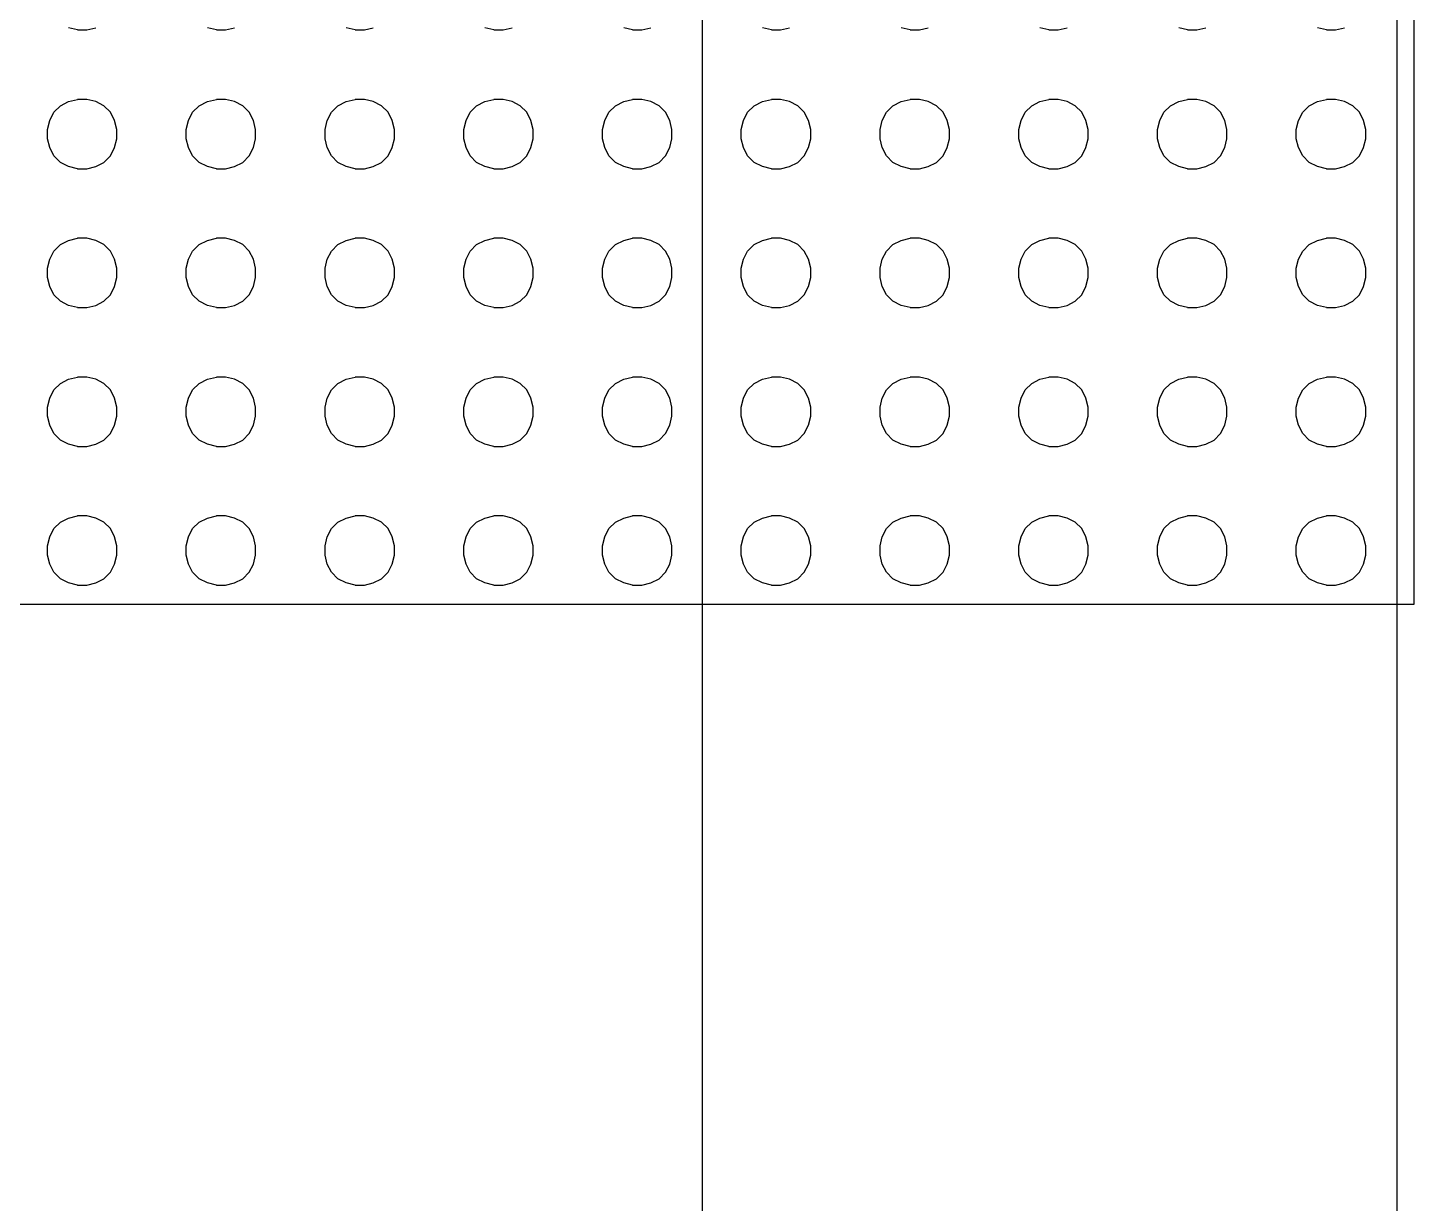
# Model space of a CAD drawing. Header units: inches. Extents: x -1316 to 22433, y -200 to 8737.
# Drawn here: x 250.29 to 253.285, y 819.873 to 822.412 of the extents above; entities that cross this region are included whole.
import ezdxf

# ---------------------------------------------------------------- set-up
doc = ezdxf.new("R2010")
doc.units = ezdxf.units.IN
doc.header["$LTSCALE"] = 10
doc.header["$MEASUREMENT"] = 0
doc.layers.get('0').update_dxf_attribs({"linetype": 'CONTINUOUS'})
for name, color, linetype in [('HATCH', 5, 'CONTINUOUS'), ('S-HDWR', 104, 'CONTINUOUS'), ('S-ROOF', 2, 'CONTINUOUS'), ('S-WALL', 6, 'CONTINUOUS'), ('WALL', 7, 'CONTINUOUS')]:
    doc.layers.add(name, color=color, linetype=linetype)

# ---------------------------------------------------------------- blocks, each defined once
blk = doc.blocks.new('*X345')
at = {"color": 0}
for p, q in [((313.928, 23.7885), (313.9086, 23.7933)), ((313.928, 23.7885), (313.9479, 23.7885)), ((313.9479, 23.7885), (313.9672, 23.7933)), ((314.2277, 23.7885), (314.2084, 23.7933)), ((314.2277, 23.7885), (314.2476, 23.7885)), ((314.2476, 23.7885), (314.267, 23.7933)), ((314.5275, 23.7885), (314.5081, 23.7933)), ((314.5275, 23.7885), (314.5474, 23.7885)), ((314.5474, 23.7885), (314.5667, 23.7933)), ((314.8272, 23.7885), (314.8079, 23.7933)), ((314.8272, 23.7885), (314.8471, 23.7885)), ((314.8471, 23.7885), (314.8664, 23.7933)), ((315.1269, 23.7885), (315.1076, 23.7933)), ((315.1269, 23.7885), (315.1469, 23.7885)), ((315.1469, 23.7885), (315.1662, 23.7933)), ((315.4267, 23.7885), (315.4073, 23.7933)), ((315.4267, 23.7885), (315.4466, 23.7885)), ((315.4466, 23.7885), (315.4659, 23.7933)), ((315.7264, 23.7885), (315.7071, 23.7933)), ((315.7264, 23.7885), (315.7463, 23.7885)), ((315.7463, 23.7885), (315.7657, 23.7933)), ((316.0261, 23.7885), (316.0068, 23.7933)), ((316.0261, 23.7885), (316.0461, 23.7885)), ((316.0461, 23.7885), (316.0654, 23.7933)), ((316.3259, 23.7885), (316.3066, 23.7933)), ((316.3259, 23.7885), (316.3458, 23.7885)), ((316.3458, 23.7885), (316.3651, 23.7933)), ((316.6256, 23.7885), (316.6063, 23.7933)), ((316.6256, 23.7885), (316.6455, 23.7885)), ((316.6455, 23.7885), (316.6649, 23.7933)), ((313.8908, 23.6249), (313.9086, 23.6338)), ((313.9086, 23.6338), (313.928, 23.6386)), ((313.9479, 23.6386), (313.928, 23.6386)), ((313.9672, 23.6338), (313.9479, 23.6386)), ((313.985, 23.6249), (313.9672, 23.6338)), ((314.1906, 23.6249), (314.2084, 23.6338)), ((314.2084, 23.6338), (314.2277, 23.6386)), ((314.2476, 23.6386), (314.2277, 23.6386)), ((314.267, 23.6338), (314.2476, 23.6386)), ((314.2848, 23.6249), (314.267, 23.6338)), ((314.4903, 23.6249), (314.5081, 23.6338)), ((314.5081, 23.6338), (314.5275, 23.6386)), ((314.5474, 23.6386), (314.5275, 23.6386)), ((314.5667, 23.6338), (314.5474, 23.6386)), ((314.5845, 23.6249), (314.5667, 23.6338)), ((314.79, 23.6249), (314.8079, 23.6338)), ((314.8079, 23.6338), (314.8272, 23.6386)), ((314.8471, 23.6386), (314.8272, 23.6386)), ((314.8664, 23.6338), (314.8471, 23.6386)), ((314.8843, 23.6249), (314.8664, 23.6338)), ((315.0898, 23.6249), (315.1076, 23.6338)), ((315.1076, 23.6338), (315.1269, 23.6386)), ((315.1469, 23.6386), (315.1269, 23.6386)), ((315.1662, 23.6338), (315.1469, 23.6386)), ((315.184, 23.6249), (315.1662, 23.6338)), ((315.3895, 23.6249), (315.4073, 23.6338)), ((315.4073, 23.6338), (315.4267, 23.6386)), ((315.4466, 23.6386), (315.4267, 23.6386)), ((315.4659, 23.6338), (315.4466, 23.6386)), ((315.4837, 23.6249), (315.4659, 23.6338)), ((315.6893, 23.6249), (315.7071, 23.6338)), ((315.7071, 23.6338), (315.7264, 23.6386)), ((315.7463, 23.6386), (315.7264, 23.6386)), ((315.7657, 23.6338), (315.7463, 23.6386)), ((315.7835, 23.6249), (315.7657, 23.6338)), ((315.989, 23.6249), (316.0068, 23.6338)), ((316.0068, 23.6338), (316.0261, 23.6386)), ((316.0461, 23.6386), (316.0261, 23.6386)), ((316.0654, 23.6338), (316.0461, 23.6386)), ((316.0832, 23.6249), (316.0654, 23.6338)), ((316.2887, 23.6249), (316.3066, 23.6338)), ((316.3066, 23.6338), (316.3259, 23.6386)), ((316.3458, 23.6386), (316.3259, 23.6386)), ((316.3651, 23.6338), (316.3458, 23.6386)), ((316.383, 23.6249), (316.3651, 23.6338)), ((316.5885, 23.6249), (316.6063, 23.6338)), ((316.6063, 23.6338), (316.6256, 23.6386)), ((316.6455, 23.6386), (316.6256, 23.6386)), ((316.6649, 23.6338), (316.6455, 23.6386)), ((316.6827, 23.6249), (316.6649, 23.6338)), ((313.8678, 23.593), (313.8767, 23.6108)), ((313.8767, 23.6108), (313.8908, 23.6249)), ((313.9991, 23.6108), (313.985, 23.6249)), ((314.008, 23.593), (313.9991, 23.6108)), ((314.1676, 23.593), (314.1765, 23.6108)), ((314.1765, 23.6108), (314.1906, 23.6249)), ((314.2989, 23.6108), (314.2848, 23.6249)), ((314.3078, 23.593), (314.2989, 23.6108)), ((314.4673, 23.593), (314.4762, 23.6108)), ((314.4762, 23.6108), (314.4903, 23.6249)), ((314.5986, 23.6108), (314.5845, 23.6249)), ((314.6075, 23.593), (314.5986, 23.6108)), ((314.767, 23.593), (314.776, 23.6108)), ((314.776, 23.6108), (314.79, 23.6249)), ((314.8983, 23.6108), (314.8843, 23.6249)), ((314.9073, 23.593), (314.8983, 23.6108)), ((315.0668, 23.593), (315.0757, 23.6108)), ((315.0757, 23.6108), (315.0898, 23.6249)), ((315.1981, 23.6108), (315.184, 23.6249)), ((315.207, 23.593), (315.1981, 23.6108)), ((315.3665, 23.593), (315.3754, 23.6108)), ((315.3754, 23.6108), (315.3895, 23.6249)), ((315.4978, 23.6108), (315.4837, 23.6249)), ((315.5067, 23.593), (315.4978, 23.6108)), ((315.6663, 23.593), (315.6752, 23.6108)), ((315.6752, 23.6108), (315.6893, 23.6249)), ((315.7976, 23.6108), (315.7835, 23.6249)), ((315.8065, 23.593), (315.7976, 23.6108)), ((315.966, 23.593), (315.9749, 23.6108)), ((315.9749, 23.6108), (315.989, 23.6249)), ((316.0973, 23.6108), (316.0832, 23.6249)), ((316.1062, 23.593), (316.0973, 23.6108)), ((316.2657, 23.593), (316.2747, 23.6108)), ((316.2747, 23.6108), (316.2887, 23.6249)), ((316.397, 23.6108), (316.383, 23.6249)), ((316.4059, 23.593), (316.397, 23.6108)), ((316.5655, 23.593), (316.5744, 23.6108)), ((316.5744, 23.6108), (316.5885, 23.6249)), ((316.6968, 23.6108), (316.6827, 23.6249)), ((316.7057, 23.593), (316.6968, 23.6108)), ((313.863, 23.5736), (313.8678, 23.593)), ((313.863, 23.5537), (313.863, 23.5736)), ((314.0129, 23.5736), (314.008, 23.593)), ((314.0129, 23.5537), (314.0129, 23.5736)), ((314.1627, 23.5736), (314.1676, 23.593)), ((314.1627, 23.5537), (314.1627, 23.5736)), ((314.3126, 23.5736), (314.3078, 23.593)), ((314.3126, 23.5537), (314.3126, 23.5736)), ((314.4625, 23.5736), (314.4673, 23.593)), ((314.4625, 23.5537), (314.4625, 23.5736)), ((314.6123, 23.5736), (314.6075, 23.593)), ((314.6123, 23.5537), (314.6123, 23.5736)), ((314.7622, 23.5736), (314.767, 23.593)), ((314.7622, 23.5537), (314.7622, 23.5736)), ((314.9121, 23.5736), (314.9073, 23.593)), ((314.9121, 23.5537), (314.9121, 23.5736)), ((315.062, 23.5736), (315.0668, 23.593)), ((315.062, 23.5537), (315.062, 23.5736)), ((315.2118, 23.5736), (315.207, 23.593)), ((315.2118, 23.5537), (315.2118, 23.5736)), ((315.3617, 23.5736), (315.3665, 23.593)), ((315.3617, 23.5537), (315.3617, 23.5736)), ((315.5116, 23.5736), (315.5067, 23.593)), ((315.5116, 23.5537), (315.5116, 23.5736)), ((315.6614, 23.5736), (315.6663, 23.593)), ((315.6614, 23.5537), (315.6614, 23.5736)), ((315.8113, 23.5736), (315.8065, 23.593)), ((315.8113, 23.5537), (315.8113, 23.5736)), ((315.9612, 23.5736), (315.966, 23.593)), ((315.9612, 23.5537), (315.9612, 23.5736)), ((316.111, 23.5736), (316.1062, 23.593)), ((316.111, 23.5537), (316.111, 23.5736)), ((316.2609, 23.5736), (316.2657, 23.593)), ((316.2609, 23.5537), (316.2609, 23.5736)), ((316.4108, 23.5736), (316.4059, 23.593)), ((316.4108, 23.5537), (316.4108, 23.5736)), ((316.5606, 23.5736), (316.5655, 23.593)), ((316.5606, 23.5537), (316.5606, 23.5736)), ((316.7105, 23.5736), (316.7057, 23.593)), ((316.7105, 23.5537), (316.7105, 23.5736)), ((313.8678, 23.5344), (313.863, 23.5537)), ((314.008, 23.5344), (314.0129, 23.5537)), ((314.1676, 23.5344), (314.1627, 23.5537)), ((314.3078, 23.5344), (314.3126, 23.5537)), ((314.4673, 23.5344), (314.4625, 23.5537)), ((314.6075, 23.5344), (314.6123, 23.5537)), ((314.767, 23.5344), (314.7622, 23.5537)), ((314.9073, 23.5344), (314.9121, 23.5537)), ((315.0668, 23.5344), (315.062, 23.5537)), ((315.207, 23.5344), (315.2118, 23.5537)), ((315.3665, 23.5344), (315.3617, 23.5537)), ((315.5067, 23.5344), (315.5116, 23.5537)), ((315.6663, 23.5344), (315.6614, 23.5537)), ((315.8065, 23.5344), (315.8113, 23.5537)), ((315.966, 23.5344), (315.9612, 23.5537)), ((316.1062, 23.5344), (316.111, 23.5537)), ((316.2657, 23.5344), (316.2609, 23.5537)), ((316.4059, 23.5344), (316.4108, 23.5537)), ((316.5655, 23.5344), (316.5606, 23.5537)), ((316.7057, 23.5344), (316.7105, 23.5537)), ((313.8767, 23.5166), (313.8678, 23.5344)), ((313.8908, 23.5025), (313.8767, 23.5166)), ((313.985, 23.5025), (313.9991, 23.5166)), ((313.9991, 23.5166), (314.008, 23.5344)), ((314.1765, 23.5166), (314.1676, 23.5344)), ((314.1906, 23.5025), (314.1765, 23.5166)), ((314.2848, 23.5025), (314.2989, 23.5166)), ((314.2989, 23.5166), (314.3078, 23.5344)), ((314.4762, 23.5166), (314.4673, 23.5344)), ((314.4903, 23.5025), (314.4762, 23.5166)), ((314.5845, 23.5025), (314.5986, 23.5166)), ((314.5986, 23.5166), (314.6075, 23.5344)), ((314.776, 23.5166), (314.767, 23.5344)), ((314.79, 23.5025), (314.776, 23.5166)), ((314.8843, 23.5025), (314.8983, 23.5166)), ((314.8983, 23.5166), (314.9073, 23.5344)), ((315.0757, 23.5166), (315.0668, 23.5344)), ((315.0898, 23.5025), (315.0757, 23.5166)), ((315.184, 23.5025), (315.1981, 23.5166)), ((315.1981, 23.5166), (315.207, 23.5344)), ((315.3754, 23.5166), (315.3665, 23.5344)), ((315.3895, 23.5025), (315.3754, 23.5166)), ((315.4837, 23.5025), (315.4978, 23.5166)), ((315.4978, 23.5166), (315.5067, 23.5344)), ((315.6752, 23.5166), (315.6663, 23.5344)), ((315.6893, 23.5025), (315.6752, 23.5166)), ((315.7835, 23.5025), (315.7976, 23.5166)), ((315.7976, 23.5166), (315.8065, 23.5344)), ((315.9749, 23.5166), (315.966, 23.5344)), ((315.989, 23.5025), (315.9749, 23.5166)), ((316.0832, 23.5025), (316.0973, 23.5166)), ((316.0973, 23.5166), (316.1062, 23.5344)), ((316.2747, 23.5166), (316.2657, 23.5344)), ((316.2887, 23.5025), (316.2747, 23.5166)), ((316.383, 23.5025), (316.397, 23.5166)), ((316.397, 23.5166), (316.4059, 23.5344)), ((316.5744, 23.5166), (316.5655, 23.5344)), ((316.5885, 23.5025), (316.5744, 23.5166)), ((316.6827, 23.5025), (316.6968, 23.5166)), ((316.6968, 23.5166), (316.7057, 23.5344)), ((313.9086, 23.4936), (313.8908, 23.5025)), ((313.928, 23.4887), (313.9086, 23.4936)), ((313.928, 23.4887), (313.9479, 23.4887)), ((313.9479, 23.4887), (313.9672, 23.4936)), ((313.9672, 23.4936), (313.985, 23.5025)), ((314.2084, 23.4936), (314.1906, 23.5025)), ((314.2277, 23.4887), (314.2084, 23.4936)), ((314.2277, 23.4887), (314.2476, 23.4887)), ((314.2476, 23.4887), (314.267, 23.4936)), ((314.267, 23.4936), (314.2848, 23.5025)), ((314.5081, 23.4936), (314.4903, 23.5025)), ((314.5275, 23.4887), (314.5081, 23.4936)), ((314.5275, 23.4887), (314.5474, 23.4887)), ((314.5474, 23.4887), (314.5667, 23.4936)), ((314.5667, 23.4936), (314.5845, 23.5025)), ((314.8079, 23.4936), (314.79, 23.5025)), ((314.8272, 23.4887), (314.8079, 23.4936)), ((314.8272, 23.4887), (314.8471, 23.4887)), ((314.8471, 23.4887), (314.8664, 23.4936)), ((314.8664, 23.4936), (314.8843, 23.5025)), ((315.1076, 23.4936), (315.0898, 23.5025)), ((315.1269, 23.4887), (315.1076, 23.4936)), ((315.1269, 23.4887), (315.1469, 23.4887)), ((315.1469, 23.4887), (315.1662, 23.4936)), ((315.1662, 23.4936), (315.184, 23.5025)), ((315.4073, 23.4936), (315.3895, 23.5025)), ((315.4267, 23.4887), (315.4073, 23.4936)), ((315.4267, 23.4887), (315.4466, 23.4887)), ((315.4466, 23.4887), (315.4659, 23.4936)), ((315.4659, 23.4936), (315.4837, 23.5025)), ((315.7071, 23.4936), (315.6893, 23.5025)), ((315.7264, 23.4887), (315.7071, 23.4936)), ((315.7264, 23.4887), (315.7463, 23.4887)), ((315.7463, 23.4887), (315.7657, 23.4936)), ((315.7657, 23.4936), (315.7835, 23.5025)), ((316.0068, 23.4936), (315.989, 23.5025)), ((316.0261, 23.4887), (316.0068, 23.4936)), ((316.0261, 23.4887), (316.0461, 23.4887)), ((316.0461, 23.4887), (316.0654, 23.4936)), ((316.0654, 23.4936), (316.0832, 23.5025)), ((316.3066, 23.4936), (316.2887, 23.5025)), ((316.3259, 23.4887), (316.3066, 23.4936)), ((316.3259, 23.4887), (316.3458, 23.4887)), ((316.3458, 23.4887), (316.3651, 23.4936)), ((316.3651, 23.4936), (316.383, 23.5025)), ((316.6063, 23.4936), (316.5885, 23.5025)), ((316.6256, 23.4887), (316.6063, 23.4936)), ((316.6256, 23.4887), (316.6455, 23.4887)), ((316.6455, 23.4887), (316.6649, 23.4936)), ((316.6649, 23.4936), (316.6827, 23.5025)), ((313.8908, 23.3251), (313.9086, 23.334)), ((313.9086, 23.334), (313.928, 23.3389)), ((313.9479, 23.3389), (313.928, 23.3389)), ((313.9672, 23.334), (313.9479, 23.3389)), ((313.985, 23.3251), (313.9672, 23.334)), ((314.1906, 23.3251), (314.2084, 23.334)), ((314.2084, 23.334), (314.2277, 23.3389)), ((314.2476, 23.3389), (314.2277, 23.3389)), ((314.267, 23.334), (314.2476, 23.3389)), ((314.2848, 23.3251), (314.267, 23.334)), ((314.4903, 23.3251), (314.5081, 23.334)), ((314.5081, 23.334), (314.5275, 23.3389)), ((314.5474, 23.3389), (314.5275, 23.3389)), ((314.5667, 23.334), (314.5474, 23.3389)), ((314.5845, 23.3251), (314.5667, 23.334)), ((314.79, 23.3251), (314.8079, 23.334)), ((314.8079, 23.334), (314.8272, 23.3389)), ((314.8471, 23.3389), (314.8272, 23.3389)), ((314.8664, 23.334), (314.8471, 23.3389)), ((314.8843, 23.3251), (314.8664, 23.334)), ((315.0898, 23.3251), (315.1076, 23.334)), ((315.1076, 23.334), (315.1269, 23.3389)), ((315.1469, 23.3389), (315.1269, 23.3389)), ((315.1662, 23.334), (315.1469, 23.3389)), ((315.184, 23.3251), (315.1662, 23.334)), ((315.3895, 23.3251), (315.4073, 23.334)), ((315.4073, 23.334), (315.4267, 23.3389)), ((315.4466, 23.3389), (315.4267, 23.3389)), ((315.4659, 23.334), (315.4466, 23.3389)), ((315.4837, 23.3251), (315.4659, 23.334)), ((315.6893, 23.3251), (315.7071, 23.334)), ((315.7071, 23.334), (315.7264, 23.3389)), ((315.7463, 23.3389), (315.7264, 23.3389)), ((315.7657, 23.334), (315.7463, 23.3389)), ((315.7835, 23.3251), (315.7657, 23.334)), ((315.989, 23.3251), (316.0068, 23.334)), ((316.0068, 23.334), (316.0261, 23.3389)), ((316.0461, 23.3389), (316.0261, 23.3389)), ((316.0654, 23.334), (316.0461, 23.3389)), ((316.0832, 23.3251), (316.0654, 23.334)), ((316.2887, 23.3251), (316.3066, 23.334)), ((316.3066, 23.334), (316.3259, 23.3389)), ((316.3458, 23.3389), (316.3259, 23.3389)), ((316.3651, 23.334), (316.3458, 23.3389)), ((316.383, 23.3251), (316.3651, 23.334)), ((316.5885, 23.3251), (316.6063, 23.334)), ((316.6063, 23.334), (316.6256, 23.3389)), ((316.6455, 23.3389), (316.6256, 23.3389)), ((316.6649, 23.334), (316.6455, 23.3389)), ((316.6827, 23.3251), (316.6649, 23.334)), ((313.8678, 23.2932), (313.8767, 23.311)), ((313.8767, 23.311), (313.8908, 23.3251)), ((313.9991, 23.311), (313.985, 23.3251)), ((314.008, 23.2932), (313.9991, 23.311)), ((314.1676, 23.2932), (314.1765, 23.311)), ((314.1765, 23.311), (314.1906, 23.3251)), ((314.2989, 23.311), (314.2848, 23.3251)), ((314.3078, 23.2932), (314.2989, 23.311)), ((314.4673, 23.2932), (314.4762, 23.311)), ((314.4762, 23.311), (314.4903, 23.3251)), ((314.5986, 23.311), (314.5845, 23.3251)), ((314.6075, 23.2932), (314.5986, 23.311)), ((314.767, 23.2932), (314.776, 23.311)), ((314.776, 23.311), (314.79, 23.3251)), ((314.8983, 23.311), (314.8843, 23.3251)), ((314.9073, 23.2932), (314.8983, 23.311)), ((315.0668, 23.2932), (315.0757, 23.311)), ((315.0757, 23.311), (315.0898, 23.3251)), ((315.1981, 23.311), (315.184, 23.3251)), ((315.207, 23.2932), (315.1981, 23.311)), ((315.3665, 23.2932), (315.3754, 23.311)), ((315.3754, 23.311), (315.3895, 23.3251)), ((315.4978, 23.311), (315.4837, 23.3251)), ((315.5067, 23.2932), (315.4978, 23.311)), ((315.6663, 23.2932), (315.6752, 23.311)), ((315.6752, 23.311), (315.6893, 23.3251)), ((315.7976, 23.311), (315.7835, 23.3251)), ((315.8065, 23.2932), (315.7976, 23.311)), ((315.966, 23.2932), (315.9749, 23.311)), ((315.9749, 23.311), (315.989, 23.3251)), ((316.0973, 23.311), (316.0832, 23.3251)), ((316.1062, 23.2932), (316.0973, 23.311)), ((316.2657, 23.2932), (316.2747, 23.311)), ((316.2747, 23.311), (316.2887, 23.3251)), ((316.397, 23.311), (316.383, 23.3251)), ((316.4059, 23.2932), (316.397, 23.311)), ((316.5655, 23.2932), (316.5744, 23.311)), ((316.5744, 23.311), (316.5885, 23.3251)), ((316.6968, 23.311), (316.6827, 23.3251)), ((316.7057, 23.2932), (316.6968, 23.311)), ((313.863, 23.2739), (313.8678, 23.2932)), ((313.863, 23.254), (313.863, 23.2739)), ((314.0129, 23.2739), (314.008, 23.2932)), ((314.0129, 23.254), (314.0129, 23.2739)), ((314.1627, 23.2739), (314.1676, 23.2932)), ((314.1627, 23.254), (314.1627, 23.2739)), ((314.3126, 23.2739), (314.3078, 23.2932)), ((314.3126, 23.254), (314.3126, 23.2739)), ((314.4625, 23.2739), (314.4673, 23.2932)), ((314.4625, 23.254), (314.4625, 23.2739)), ((314.6123, 23.2739), (314.6075, 23.2932)), ((314.6123, 23.254), (314.6123, 23.2739)), ((314.7622, 23.2739), (314.767, 23.2932)), ((314.7622, 23.254), (314.7622, 23.2739)), ((314.9121, 23.2739), (314.9073, 23.2932)), ((314.9121, 23.254), (314.9121, 23.2739)), ((315.062, 23.2739), (315.0668, 23.2932)), ((315.062, 23.254), (315.062, 23.2739)), ((315.2118, 23.2739), (315.207, 23.2932)), ((315.2118, 23.254), (315.2118, 23.2739)), ((315.3617, 23.2739), (315.3665, 23.2932)), ((315.3617, 23.254), (315.3617, 23.2739)), ((315.5116, 23.2739), (315.5067, 23.2932)), ((315.5116, 23.254), (315.5116, 23.2739)), ((315.6614, 23.2739), (315.6663, 23.2932)), ((315.6614, 23.254), (315.6614, 23.2739)), ((315.8113, 23.2739), (315.8065, 23.2932)), ((315.8113, 23.254), (315.8113, 23.2739)), ((315.9612, 23.2739), (315.966, 23.2932)), ((315.9612, 23.254), (315.9612, 23.2739)), ((316.111, 23.2739), (316.1062, 23.2932)), ((316.111, 23.254), (316.111, 23.2739)), ((316.2609, 23.2739), (316.2657, 23.2932)), ((316.2609, 23.254), (316.2609, 23.2739)), ((316.4108, 23.2739), (316.4059, 23.2932)), ((316.4108, 23.254), (316.4108, 23.2739)), ((316.5606, 23.2739), (316.5655, 23.2932)), ((316.5606, 23.254), (316.5606, 23.2739)), ((316.7105, 23.2739), (316.7057, 23.2932)), ((316.7105, 23.254), (316.7105, 23.2739)), ((313.8678, 23.2346), (313.863, 23.254)), ((314.008, 23.2346), (314.0129, 23.254)), ((314.1676, 23.2346), (314.1627, 23.254)), ((314.3078, 23.2346), (314.3126, 23.254)), ((314.4673, 23.2346), (314.4625, 23.254)), ((314.6075, 23.2346), (314.6123, 23.254)), ((314.767, 23.2346), (314.7622, 23.254)), ((314.9073, 23.2346), (314.9121, 23.254)), ((315.0668, 23.2346), (315.062, 23.254)), ((315.207, 23.2346), (315.2118, 23.254)), ((315.3665, 23.2346), (315.3617, 23.254)), ((315.5067, 23.2346), (315.5116, 23.254)), ((315.6663, 23.2346), (315.6614, 23.254)), ((315.8065, 23.2346), (315.8113, 23.254)), ((315.966, 23.2346), (315.9612, 23.254)), ((316.1062, 23.2346), (316.111, 23.254)), ((316.2657, 23.2346), (316.2609, 23.254)), ((316.4059, 23.2346), (316.4108, 23.254)), ((316.5655, 23.2346), (316.5606, 23.254)), ((316.7057, 23.2346), (316.7105, 23.254)), ((313.8767, 23.2168), (313.8678, 23.2346)), ((313.8908, 23.2027), (313.8767, 23.2168)), ((313.985, 23.2027), (313.9991, 23.2168)), ((313.9991, 23.2168), (314.008, 23.2346)), ((314.1765, 23.2168), (314.1676, 23.2346)), ((314.1906, 23.2027), (314.1765, 23.2168)), ((314.2848, 23.2027), (314.2989, 23.2168)), ((314.2989, 23.2168), (314.3078, 23.2346)), ((314.4762, 23.2168), (314.4673, 23.2346)), ((314.4903, 23.2027), (314.4762, 23.2168)), ((314.5845, 23.2027), (314.5986, 23.2168)), ((314.5986, 23.2168), (314.6075, 23.2346)), ((314.776, 23.2168), (314.767, 23.2346)), ((314.79, 23.2027), (314.776, 23.2168)), ((314.8843, 23.2027), (314.8983, 23.2168)), ((314.8983, 23.2168), (314.9073, 23.2346)), ((315.0757, 23.2168), (315.0668, 23.2346)), ((315.0898, 23.2027), (315.0757, 23.2168)), ((315.184, 23.2027), (315.1981, 23.2168)), ((315.1981, 23.2168), (315.207, 23.2346)), ((315.3754, 23.2168), (315.3665, 23.2346)), ((315.3895, 23.2027), (315.3754, 23.2168)), ((315.4837, 23.2027), (315.4978, 23.2168)), ((315.4978, 23.2168), (315.5067, 23.2346)), ((315.6752, 23.2168), (315.6663, 23.2346)), ((315.6893, 23.2027), (315.6752, 23.2168)), ((315.7835, 23.2027), (315.7976, 23.2168)), ((315.7976, 23.2168), (315.8065, 23.2346)), ((315.9749, 23.2168), (315.966, 23.2346)), ((315.989, 23.2027), (315.9749, 23.2168)), ((316.0832, 23.2027), (316.0973, 23.2168)), ((316.0973, 23.2168), (316.1062, 23.2346)), ((316.2747, 23.2168), (316.2657, 23.2346)), ((316.2887, 23.2027), (316.2747, 23.2168)), ((316.383, 23.2027), (316.397, 23.2168)), ((316.397, 23.2168), (316.4059, 23.2346)), ((316.5744, 23.2168), (316.5655, 23.2346)), ((316.5885, 23.2027), (316.5744, 23.2168)), ((316.6827, 23.2027), (316.6968, 23.2168)), ((316.6968, 23.2168), (316.7057, 23.2346)), ((313.9086, 23.1938), (313.8908, 23.2027)), ((313.928, 23.189), (313.9086, 23.1938)), ((313.928, 23.189), (313.9479, 23.189)), ((313.9479, 23.189), (313.9672, 23.1938)), ((313.9672, 23.1938), (313.985, 23.2027)), ((314.2084, 23.1938), (314.1906, 23.2027)), ((314.2277, 23.189), (314.2084, 23.1938)), ((314.2277, 23.189), (314.2476, 23.189)), ((314.2476, 23.189), (314.267, 23.1938)), ((314.267, 23.1938), (314.2848, 23.2027)), ((314.5081, 23.1938), (314.4903, 23.2027)), ((314.5275, 23.189), (314.5081, 23.1938)), ((314.5275, 23.189), (314.5474, 23.189)), ((314.5474, 23.189), (314.5667, 23.1938)), ((314.5667, 23.1938), (314.5845, 23.2027)), ((314.8079, 23.1938), (314.79, 23.2027)), ((314.8272, 23.189), (314.8079, 23.1938)), ((314.8272, 23.189), (314.8471, 23.189)), ((314.8471, 23.189), (314.8664, 23.1938)), ((314.8664, 23.1938), (314.8843, 23.2027)), ((315.1076, 23.1938), (315.0898, 23.2027)), ((315.1269, 23.189), (315.1076, 23.1938)), ((315.1269, 23.189), (315.1469, 23.189)), ((315.1469, 23.189), (315.1662, 23.1938)), ((315.1662, 23.1938), (315.184, 23.2027)), ((315.4073, 23.1938), (315.3895, 23.2027)), ((315.4267, 23.189), (315.4073, 23.1938)), ((315.4267, 23.189), (315.4466, 23.189)), ((315.4466, 23.189), (315.4659, 23.1938)), ((315.4659, 23.1938), (315.4837, 23.2027)), ((315.7071, 23.1938), (315.6893, 23.2027)), ((315.7264, 23.189), (315.7071, 23.1938)), ((315.7264, 23.189), (315.7463, 23.189)), ((315.7463, 23.189), (315.7657, 23.1938)), ((315.7657, 23.1938), (315.7835, 23.2027)), ((316.0068, 23.1938), (315.989, 23.2027)), ((316.0261, 23.189), (316.0068, 23.1938)), ((316.0261, 23.189), (316.0461, 23.189)), ((316.0461, 23.189), (316.0654, 23.1938)), ((316.0654, 23.1938), (316.0832, 23.2027)), ((316.3066, 23.1938), (316.2887, 23.2027)), ((316.3259, 23.189), (316.3066, 23.1938)), ((316.3259, 23.189), (316.3458, 23.189)), ((316.3458, 23.189), (316.3651, 23.1938)), ((316.3651, 23.1938), (316.383, 23.2027)), ((316.6063, 23.1938), (316.5885, 23.2027)), ((316.6256, 23.189), (316.6063, 23.1938)), ((316.6256, 23.189), (316.6455, 23.189)), ((316.6455, 23.189), (316.6649, 23.1938)), ((316.6649, 23.1938), (316.6827, 23.2027)), ((313.8908, 23.0254), (313.9086, 23.0343)), ((313.9086, 23.0343), (313.928, 23.0391)), ((313.9479, 23.0391), (313.928, 23.0391)), ((313.9672, 23.0343), (313.9479, 23.0391)), ((313.985, 23.0254), (313.9672, 23.0343)), ((314.1906, 23.0254), (314.2084, 23.0343)), ((314.2084, 23.0343), (314.2277, 23.0391)), ((314.2476, 23.0391), (314.2277, 23.0391)), ((314.267, 23.0343), (314.2476, 23.0391)), ((314.2848, 23.0254), (314.267, 23.0343)), ((314.4903, 23.0254), (314.5081, 23.0343)), ((314.5081, 23.0343), (314.5275, 23.0391)), ((314.5474, 23.0391), (314.5275, 23.0391)), ((314.5667, 23.0343), (314.5474, 23.0391)), ((314.5845, 23.0254), (314.5667, 23.0343)), ((314.79, 23.0254), (314.8079, 23.0343)), ((314.8079, 23.0343), (314.8272, 23.0391)), ((314.8471, 23.0391), (314.8272, 23.0391)), ((314.8664, 23.0343), (314.8471, 23.0391)), ((314.8843, 23.0254), (314.8664, 23.0343)), ((315.0898, 23.0254), (315.1076, 23.0343)), ((315.1076, 23.0343), (315.1269, 23.0391)), ((315.1469, 23.0391), (315.1269, 23.0391)), ((315.1662, 23.0343), (315.1469, 23.0391)), ((315.184, 23.0254), (315.1662, 23.0343)), ((315.3895, 23.0254), (315.4073, 23.0343)), ((315.4073, 23.0343), (315.4267, 23.0391)), ((315.4466, 23.0391), (315.4267, 23.0391)), ((315.4659, 23.0343), (315.4466, 23.0391)), ((315.4837, 23.0254), (315.4659, 23.0343)), ((315.6893, 23.0254), (315.7071, 23.0343)), ((315.7071, 23.0343), (315.7264, 23.0391)), ((315.7463, 23.0391), (315.7264, 23.0391)), ((315.7657, 23.0343), (315.7463, 23.0391)), ((315.7835, 23.0254), (315.7657, 23.0343)), ((315.989, 23.0254), (316.0068, 23.0343)), ((316.0068, 23.0343), (316.0261, 23.0391)), ((316.0461, 23.0391), (316.0261, 23.0391)), ((316.0654, 23.0343), (316.0461, 23.0391)), ((316.0832, 23.0254), (316.0654, 23.0343)), ((316.2887, 23.0254), (316.3066, 23.0343)), ((316.3066, 23.0343), (316.3259, 23.0391)), ((316.3458, 23.0391), (316.3259, 23.0391)), ((316.3651, 23.0343), (316.3458, 23.0391)), ((316.383, 23.0254), (316.3651, 23.0343)), ((316.5885, 23.0254), (316.6063, 23.0343)), ((316.6063, 23.0343), (316.6256, 23.0391)), ((316.6455, 23.0391), (316.6256, 23.0391)), ((316.6649, 23.0343), (316.6455, 23.0391)), ((316.6827, 23.0254), (316.6649, 23.0343)), ((313.8678, 22.9935), (313.8767, 23.0113)), ((313.8767, 23.0113), (313.8908, 23.0254)), ((313.9991, 23.0113), (313.985, 23.0254)), ((314.008, 22.9935), (313.9991, 23.0113)), ((314.1676, 22.9935), (314.1765, 23.0113)), ((314.1765, 23.0113), (314.1906, 23.0254)), ((314.2989, 23.0113), (314.2848, 23.0254)), ((314.3078, 22.9935), (314.2989, 23.0113)), ((314.4673, 22.9935), (314.4762, 23.0113)), ((314.4762, 23.0113), (314.4903, 23.0254)), ((314.5986, 23.0113), (314.5845, 23.0254)), ((314.6075, 22.9935), (314.5986, 23.0113)), ((314.767, 22.9935), (314.776, 23.0113)), ((314.776, 23.0113), (314.79, 23.0254)), ((314.8983, 23.0113), (314.8843, 23.0254)), ((314.9073, 22.9935), (314.8983, 23.0113)), ((315.0668, 22.9935), (315.0757, 23.0113)), ((315.0757, 23.0113), (315.0898, 23.0254)), ((315.1981, 23.0113), (315.184, 23.0254)), ((315.207, 22.9935), (315.1981, 23.0113)), ((315.3665, 22.9935), (315.3754, 23.0113)), ((315.3754, 23.0113), (315.3895, 23.0254)), ((315.4978, 23.0113), (315.4837, 23.0254)), ((315.5067, 22.9935), (315.4978, 23.0113)), ((315.6663, 22.9935), (315.6752, 23.0113)), ((315.6752, 23.0113), (315.6893, 23.0254)), ((315.7976, 23.0113), (315.7835, 23.0254)), ((315.8065, 22.9935), (315.7976, 23.0113)), ((315.966, 22.9935), (315.9749, 23.0113)), ((315.9749, 23.0113), (315.989, 23.0254)), ((316.0973, 23.0113), (316.0832, 23.0254)), ((316.1062, 22.9935), (316.0973, 23.0113)), ((316.2657, 22.9935), (316.2747, 23.0113)), ((316.2747, 23.0113), (316.2887, 23.0254)), ((316.397, 23.0113), (316.383, 23.0254)), ((316.4059, 22.9935), (316.397, 23.0113)), ((316.5655, 22.9935), (316.5744, 23.0113)), ((316.5744, 23.0113), (316.5885, 23.0254)), ((316.6968, 23.0113), (316.6827, 23.0254)), ((316.7057, 22.9935), (316.6968, 23.0113)), ((313.863, 22.9742), (313.8678, 22.9935)), ((313.863, 22.9542), (313.863, 22.9742)), ((314.0129, 22.9742), (314.008, 22.9935)), ((314.0129, 22.9542), (314.0129, 22.9742)), ((314.1627, 22.9742), (314.1676, 22.9935)), ((314.1627, 22.9542), (314.1627, 22.9742)), ((314.3126, 22.9742), (314.3078, 22.9935)), ((314.3126, 22.9542), (314.3126, 22.9742)), ((314.4625, 22.9742), (314.4673, 22.9935)), ((314.4625, 22.9542), (314.4625, 22.9742)), ((314.6123, 22.9742), (314.6075, 22.9935)), ((314.6123, 22.9542), (314.6123, 22.9742)), ((314.7622, 22.9742), (314.767, 22.9935)), ((314.7622, 22.9542), (314.7622, 22.9742)), ((314.9121, 22.9742), (314.9073, 22.9935)), ((314.9121, 22.9542), (314.9121, 22.9742)), ((315.062, 22.9742), (315.0668, 22.9935)), ((315.062, 22.9542), (315.062, 22.9742)), ((315.2118, 22.9742), (315.207, 22.9935)), ((315.2118, 22.9542), (315.2118, 22.9742)), ((315.3617, 22.9742), (315.3665, 22.9935)), ((315.3617, 22.9542), (315.3617, 22.9742)), ((315.5116, 22.9742), (315.5067, 22.9935)), ((315.5116, 22.9542), (315.5116, 22.9742)), ((315.6614, 22.9742), (315.6663, 22.9935)), ((315.6614, 22.9542), (315.6614, 22.9742)), ((315.8113, 22.9742), (315.8065, 22.9935)), ((315.8113, 22.9542), (315.8113, 22.9742)), ((315.9612, 22.9742), (315.966, 22.9935)), ((315.9612, 22.9542), (315.9612, 22.9742)), ((316.111, 22.9742), (316.1062, 22.9935)), ((316.111, 22.9542), (316.111, 22.9742)), ((316.2609, 22.9742), (316.2657, 22.9935)), ((316.2609, 22.9542), (316.2609, 22.9742)), ((316.4108, 22.9742), (316.4059, 22.9935)), ((316.4108, 22.9542), (316.4108, 22.9742)), ((316.5606, 22.9742), (316.5655, 22.9935)), ((316.5606, 22.9542), (316.5606, 22.9742)), ((316.7105, 22.9742), (316.7057, 22.9935)), ((316.7105, 22.9542), (316.7105, 22.9742)), ((313.8678, 22.9349), (313.863, 22.9542)), ((314.008, 22.9349), (314.0129, 22.9542)), ((314.1676, 22.9349), (314.1627, 22.9542)), ((314.3078, 22.9349), (314.3126, 22.9542)), ((314.4673, 22.9349), (314.4625, 22.9542)), ((314.6075, 22.9349), (314.6123, 22.9542)), ((314.767, 22.9349), (314.7622, 22.9542)), ((314.9073, 22.9349), (314.9121, 22.9542)), ((315.0668, 22.9349), (315.062, 22.9542)), ((315.207, 22.9349), (315.2118, 22.9542)), ((315.3665, 22.9349), (315.3617, 22.9542)), ((315.5067, 22.9349), (315.5116, 22.9542)), ((315.6663, 22.9349), (315.6614, 22.9542)), ((315.8065, 22.9349), (315.8113, 22.9542)), ((315.966, 22.9349), (315.9612, 22.9542)), ((316.1062, 22.9349), (316.111, 22.9542)), ((316.2657, 22.9349), (316.2609, 22.9542)), ((316.4059, 22.9349), (316.4108, 22.9542)), ((316.5655, 22.9349), (316.5606, 22.9542)), ((316.7057, 22.9349), (316.7105, 22.9542)), ((313.8767, 22.9171), (313.8678, 22.9349)), ((313.8908, 22.903), (313.8767, 22.9171)), ((313.985, 22.903), (313.9991, 22.9171)), ((313.9991, 22.9171), (314.008, 22.9349)), ((314.1765, 22.9171), (314.1676, 22.9349)), ((314.1906, 22.903), (314.1765, 22.9171)), ((314.2848, 22.903), (314.2989, 22.9171)), ((314.2989, 22.9171), (314.3078, 22.9349)), ((314.4762, 22.9171), (314.4673, 22.9349)), ((314.4903, 22.903), (314.4762, 22.9171)), ((314.5845, 22.903), (314.5986, 22.9171)), ((314.5986, 22.9171), (314.6075, 22.9349)), ((314.776, 22.9171), (314.767, 22.9349)), ((314.79, 22.903), (314.776, 22.9171)), ((314.8843, 22.903), (314.8983, 22.9171)), ((314.8983, 22.9171), (314.9073, 22.9349)), ((315.0757, 22.9171), (315.0668, 22.9349)), ((315.0898, 22.903), (315.0757, 22.9171)), ((315.184, 22.903), (315.1981, 22.9171)), ((315.1981, 22.9171), (315.207, 22.9349)), ((315.3754, 22.9171), (315.3665, 22.9349)), ((315.3895, 22.903), (315.3754, 22.9171)), ((315.4837, 22.903), (315.4978, 22.9171)), ((315.4978, 22.9171), (315.5067, 22.9349)), ((315.6752, 22.9171), (315.6663, 22.9349)), ((315.6893, 22.903), (315.6752, 22.9171)), ((315.7835, 22.903), (315.7976, 22.9171)), ((315.7976, 22.9171), (315.8065, 22.9349)), ((315.9749, 22.9171), (315.966, 22.9349)), ((315.989, 22.903), (315.9749, 22.9171)), ((316.0832, 22.903), (316.0973, 22.9171)), ((316.0973, 22.9171), (316.1062, 22.9349)), ((316.2747, 22.9171), (316.2657, 22.9349)), ((316.2887, 22.903), (316.2747, 22.9171)), ((316.383, 22.903), (316.397, 22.9171)), ((316.397, 22.9171), (316.4059, 22.9349)), ((316.5744, 22.9171), (316.5655, 22.9349)), ((316.5885, 22.903), (316.5744, 22.9171)), ((316.6827, 22.903), (316.6968, 22.9171)), ((316.6968, 22.9171), (316.7057, 22.9349)), ((313.9086, 22.8941), (313.8908, 22.903)), ((313.928, 22.8893), (313.9086, 22.8941)), ((313.928, 22.8893), (313.9479, 22.8893)), ((313.9479, 22.8893), (313.9672, 22.8941)), ((313.9672, 22.8941), (313.985, 22.903)), ((314.2084, 22.8941), (314.1906, 22.903)), ((314.2277, 22.8893), (314.2084, 22.8941)), ((314.2277, 22.8893), (314.2476, 22.8893)), ((314.2476, 22.8893), (314.267, 22.8941)), ((314.267, 22.8941), (314.2848, 22.903)), ((314.5081, 22.8941), (314.4903, 22.903)), ((314.5275, 22.8893), (314.5081, 22.8941)), ((314.5275, 22.8893), (314.5474, 22.8893)), ((314.5474, 22.8893), (314.5667, 22.8941)), ((314.5667, 22.8941), (314.5845, 22.903)), ((314.8079, 22.8941), (314.79, 22.903)), ((314.8272, 22.8893), (314.8079, 22.8941)), ((314.8272, 22.8893), (314.8471, 22.8893)), ((314.8471, 22.8893), (314.8664, 22.8941)), ((314.8664, 22.8941), (314.8843, 22.903)), ((315.1076, 22.8941), (315.0898, 22.903)), ((315.1269, 22.8893), (315.1076, 22.8941)), ((315.1269, 22.8893), (315.1469, 22.8893)), ((315.1469, 22.8893), (315.1662, 22.8941)), ((315.1662, 22.8941), (315.184, 22.903)), ((315.4073, 22.8941), (315.3895, 22.903)), ((315.4267, 22.8893), (315.4073, 22.8941)), ((315.4267, 22.8893), (315.4466, 22.8893)), ((315.4466, 22.8893), (315.4659, 22.8941)), ((315.4659, 22.8941), (315.4837, 22.903)), ((315.7071, 22.8941), (315.6893, 22.903)), ((315.7264, 22.8893), (315.7071, 22.8941)), ((315.7264, 22.8893), (315.7463, 22.8893)), ((315.7463, 22.8893), (315.7657, 22.8941)), ((315.7657, 22.8941), (315.7835, 22.903)), ((316.0068, 22.8941), (315.989, 22.903)), ((316.0261, 22.8893), (316.0068, 22.8941)), ((316.0261, 22.8893), (316.0461, 22.8893)), ((316.0461, 22.8893), (316.0654, 22.8941)), ((316.0654, 22.8941), (316.0832, 22.903)), ((316.3066, 22.8941), (316.2887, 22.903)), ((316.3259, 22.8893), (316.3066, 22.8941)), ((316.3259, 22.8893), (316.3458, 22.8893)), ((316.3458, 22.8893), (316.3651, 22.8941)), ((316.3651, 22.8941), (316.383, 22.903)), ((316.6063, 22.8941), (316.5885, 22.903)), ((316.6256, 22.8893), (316.6063, 22.8941)), ((316.6256, 22.8893), (316.6455, 22.8893)), ((316.6455, 22.8893), (316.6649, 22.8941)), ((316.6649, 22.8941), (316.6827, 22.903)), ((313.8908, 22.7257), (313.9086, 22.7346)), ((313.9086, 22.7346), (313.928, 22.7394)), ((313.9479, 22.7394), (313.928, 22.7394)), ((313.9672, 22.7346), (313.9479, 22.7394)), ((313.985, 22.7257), (313.9672, 22.7346)), ((314.1906, 22.7257), (314.2084, 22.7346)), ((314.2084, 22.7346), (314.2277, 22.7394)), ((314.2476, 22.7394), (314.2277, 22.7394)), ((314.267, 22.7346), (314.2476, 22.7394)), ((314.2848, 22.7257), (314.267, 22.7346)), ((314.4903, 22.7257), (314.5081, 22.7346)), ((314.5081, 22.7346), (314.5275, 22.7394)), ((314.5474, 22.7394), (314.5275, 22.7394)), ((314.5667, 22.7346), (314.5474, 22.7394)), ((314.5845, 22.7257), (314.5667, 22.7346)), ((314.79, 22.7257), (314.8079, 22.7346)), ((314.8079, 22.7346), (314.8272, 22.7394)), ((314.8471, 22.7394), (314.8272, 22.7394)), ((314.8664, 22.7346), (314.8471, 22.7394)), ((314.8843, 22.7257), (314.8664, 22.7346)), ((315.0898, 22.7257), (315.1076, 22.7346)), ((315.1076, 22.7346), (315.1269, 22.7394)), ((315.1469, 22.7394), (315.1269, 22.7394)), ((315.1662, 22.7346), (315.1469, 22.7394)), ((315.184, 22.7257), (315.1662, 22.7346)), ((315.3895, 22.7257), (315.4073, 22.7346)), ((315.4073, 22.7346), (315.4267, 22.7394)), ((315.4466, 22.7394), (315.4267, 22.7394)), ((315.4659, 22.7346), (315.4466, 22.7394)), ((315.4837, 22.7257), (315.4659, 22.7346)), ((315.6893, 22.7257), (315.7071, 22.7346)), ((315.7071, 22.7346), (315.7264, 22.7394)), ((315.7463, 22.7394), (315.7264, 22.7394)), ((315.7657, 22.7346), (315.7463, 22.7394)), ((315.7835, 22.7257), (315.7657, 22.7346)), ((315.989, 22.7257), (316.0068, 22.7346)), ((316.0068, 22.7346), (316.0261, 22.7394)), ((316.0461, 22.7394), (316.0261, 22.7394)), ((316.0654, 22.7346), (316.0461, 22.7394)), ((316.0832, 22.7257), (316.0654, 22.7346)), ((316.2887, 22.7257), (316.3066, 22.7346)), ((316.3066, 22.7346), (316.3259, 22.7394)), ((316.3458, 22.7394), (316.3259, 22.7394)), ((316.3651, 22.7346), (316.3458, 22.7394)), ((316.383, 22.7257), (316.3651, 22.7346)), ((316.5885, 22.7257), (316.6063, 22.7346)), ((316.6063, 22.7346), (316.6256, 22.7394)), ((316.6455, 22.7394), (316.6256, 22.7394)), ((316.6649, 22.7346), (316.6455, 22.7394)), ((316.6827, 22.7257), (316.6649, 22.7346)), ((313.8678, 22.6937), (313.8767, 22.7116)), ((313.8767, 22.7116), (313.8908, 22.7257)), ((313.9991, 22.7116), (313.985, 22.7257)), ((314.008, 22.6937), (313.9991, 22.7116)), ((314.1676, 22.6937), (314.1765, 22.7116)), ((314.1765, 22.7116), (314.1906, 22.7257)), ((314.2989, 22.7116), (314.2848, 22.7257)), ((314.3078, 22.6937), (314.2989, 22.7116)), ((314.4673, 22.6937), (314.4762, 22.7116)), ((314.4762, 22.7116), (314.4903, 22.7257)), ((314.5986, 22.7116), (314.5845, 22.7257)), ((314.6075, 22.6937), (314.5986, 22.7116)), ((314.767, 22.6937), (314.776, 22.7116)), ((314.776, 22.7116), (314.79, 22.7257)), ((314.8983, 22.7116), (314.8843, 22.7257)), ((314.9073, 22.6937), (314.8983, 22.7116)), ((315.0668, 22.6937), (315.0757, 22.7116)), ((315.0757, 22.7116), (315.0898, 22.7257)), ((315.1981, 22.7116), (315.184, 22.7257)), ((315.207, 22.6937), (315.1981, 22.7116)), ((315.3665, 22.6937), (315.3754, 22.7116)), ((315.3754, 22.7116), (315.3895, 22.7257)), ((315.4978, 22.7116), (315.4837, 22.7257)), ((315.5067, 22.6937), (315.4978, 22.7116)), ((315.6663, 22.6937), (315.6752, 22.7116)), ((315.6752, 22.7116), (315.6893, 22.7257)), ((315.7976, 22.7116), (315.7835, 22.7257)), ((315.8065, 22.6937), (315.7976, 22.7116)), ((315.966, 22.6937), (315.9749, 22.7116)), ((315.9749, 22.7116), (315.989, 22.7257)), ((316.0973, 22.7116), (316.0832, 22.7257)), ((316.1062, 22.6937), (316.0973, 22.7116)), ((316.2657, 22.6937), (316.2747, 22.7116)), ((316.2747, 22.7116), (316.2887, 22.7257)), ((316.397, 22.7116), (316.383, 22.7257)), ((316.4059, 22.6937), (316.397, 22.7116)), ((316.5655, 22.6937), (316.5744, 22.7116)), ((316.5744, 22.7116), (316.5885, 22.7257)), ((316.6968, 22.7116), (316.6827, 22.7257)), ((316.7057, 22.6937), (316.6968, 22.7116)), ((313.863, 22.6744), (313.8678, 22.6937)), ((313.863, 22.6545), (313.863, 22.6744)), ((314.0129, 22.6744), (314.008, 22.6937)), ((314.0129, 22.6545), (314.0129, 22.6744)), ((314.1627, 22.6744), (314.1676, 22.6937)), ((314.1627, 22.6545), (314.1627, 22.6744)), ((314.3126, 22.6744), (314.3078, 22.6937)), ((314.3126, 22.6545), (314.3126, 22.6744)), ((314.4625, 22.6744), (314.4673, 22.6937)), ((314.4625, 22.6545), (314.4625, 22.6744)), ((314.6123, 22.6744), (314.6075, 22.6937)), ((314.6123, 22.6545), (314.6123, 22.6744)), ((314.7622, 22.6744), (314.767, 22.6937)), ((314.7622, 22.6545), (314.7622, 22.6744)), ((314.9121, 22.6744), (314.9073, 22.6937)), ((314.9121, 22.6545), (314.9121, 22.6744)), ((315.062, 22.6744), (315.0668, 22.6937)), ((315.062, 22.6545), (315.062, 22.6744)), ((315.2118, 22.6744), (315.207, 22.6937)), ((315.2118, 22.6545), (315.2118, 22.6744)), ((315.3617, 22.6744), (315.3665, 22.6937)), ((315.3617, 22.6545), (315.3617, 22.6744)), ((315.5116, 22.6744), (315.5067, 22.6937)), ((315.5116, 22.6545), (315.5116, 22.6744)), ((315.6614, 22.6744), (315.6663, 22.6937)), ((315.6614, 22.6545), (315.6614, 22.6744)), ((315.8113, 22.6744), (315.8065, 22.6937)), ((315.8113, 22.6545), (315.8113, 22.6744)), ((315.9612, 22.6744), (315.966, 22.6937)), ((315.9612, 22.6545), (315.9612, 22.6744)), ((316.111, 22.6744), (316.1062, 22.6937)), ((316.111, 22.6545), (316.111, 22.6744)), ((316.2609, 22.6744), (316.2657, 22.6937)), ((316.2609, 22.6545), (316.2609, 22.6744)), ((316.4108, 22.6744), (316.4059, 22.6937)), ((316.4108, 22.6545), (316.4108, 22.6744)), ((316.5606, 22.6744), (316.5655, 22.6937)), ((316.5606, 22.6545), (316.5606, 22.6744)), ((316.7105, 22.6744), (316.7057, 22.6937)), ((316.7105, 22.6545), (316.7105, 22.6744)), ((313.8678, 22.6352), (313.863, 22.6545)), ((314.008, 22.6352), (314.0129, 22.6545)), ((314.1676, 22.6352), (314.1627, 22.6545)), ((314.3078, 22.6352), (314.3126, 22.6545)), ((314.4673, 22.6352), (314.4625, 22.6545)), ((314.6075, 22.6352), (314.6123, 22.6545)), ((314.767, 22.6352), (314.7622, 22.6545)), ((314.9073, 22.6352), (314.9121, 22.6545)), ((315.0668, 22.6352), (315.062, 22.6545)), ((315.207, 22.6352), (315.2118, 22.6545)), ((315.3665, 22.6352), (315.3617, 22.6545)), ((315.5067, 22.6352), (315.5116, 22.6545)), ((315.6663, 22.6352), (315.6614, 22.6545)), ((315.8065, 22.6352), (315.8113, 22.6545)), ((315.966, 22.6352), (315.9612, 22.6545)), ((316.1062, 22.6352), (316.111, 22.6545)), ((316.2657, 22.6352), (316.2609, 22.6545)), ((316.4059, 22.6352), (316.4108, 22.6545)), ((316.5655, 22.6352), (316.5606, 22.6545)), ((316.7057, 22.6352), (316.7105, 22.6545)), ((313.8767, 22.6174), (313.8678, 22.6352)), ((313.8908, 22.6033), (313.8767, 22.6174)), ((313.985, 22.6033), (313.9991, 22.6174)), ((313.9991, 22.6174), (314.008, 22.6352)), ((314.1765, 22.6174), (314.1676, 22.6352)), ((314.1906, 22.6033), (314.1765, 22.6174)), ((314.2848, 22.6033), (314.2989, 22.6174)), ((314.2989, 22.6174), (314.3078, 22.6352)), ((314.4762, 22.6174), (314.4673, 22.6352)), ((314.4903, 22.6033), (314.4762, 22.6174)), ((314.5845, 22.6033), (314.5986, 22.6174)), ((314.5986, 22.6174), (314.6075, 22.6352)), ((314.776, 22.6174), (314.767, 22.6352)), ((314.79, 22.6033), (314.776, 22.6174)), ((314.8843, 22.6033), (314.8983, 22.6174)), ((314.8983, 22.6174), (314.9073, 22.6352)), ((315.0757, 22.6174), (315.0668, 22.6352)), ((315.0898, 22.6033), (315.0757, 22.6174)), ((315.184, 22.6033), (315.1981, 22.6174)), ((315.1981, 22.6174), (315.207, 22.6352)), ((315.3754, 22.6174), (315.3665, 22.6352)), ((315.3895, 22.6033), (315.3754, 22.6174)), ((315.4837, 22.6033), (315.4978, 22.6174)), ((315.4978, 22.6174), (315.5067, 22.6352)), ((315.6752, 22.6174), (315.6663, 22.6352)), ((315.6893, 22.6033), (315.6752, 22.6174)), ((315.7835, 22.6033), (315.7976, 22.6174)), ((315.7976, 22.6174), (315.8065, 22.6352)), ((315.9749, 22.6174), (315.966, 22.6352)), ((315.989, 22.6033), (315.9749, 22.6174)), ((316.0832, 22.6033), (316.0973, 22.6174)), ((316.0973, 22.6174), (316.1062, 22.6352)), ((316.2747, 22.6174), (316.2657, 22.6352)), ((316.2887, 22.6033), (316.2747, 22.6174)), ((316.383, 22.6033), (316.397, 22.6174)), ((316.397, 22.6174), (316.4059, 22.6352)), ((316.5744, 22.6174), (316.5655, 22.6352)), ((316.5885, 22.6033), (316.5744, 22.6174)), ((316.6827, 22.6033), (316.6968, 22.6174)), ((316.6968, 22.6174), (316.7057, 22.6352)), ((313.9086, 22.5944), (313.8908, 22.6033)), ((313.928, 22.5895), (313.9086, 22.5944)), ((313.928, 22.5895), (313.9479, 22.5895)), ((313.9479, 22.5895), (313.9672, 22.5944)), ((313.9672, 22.5944), (313.985, 22.6033)), ((314.2084, 22.5944), (314.1906, 22.6033)), ((314.2277, 22.5895), (314.2084, 22.5944)), ((314.2277, 22.5895), (314.2476, 22.5895)), ((314.2476, 22.5895), (314.267, 22.5944)), ((314.267, 22.5944), (314.2848, 22.6033)), ((314.5081, 22.5944), (314.4903, 22.6033)), ((314.5275, 22.5895), (314.5081, 22.5944)), ((314.5275, 22.5895), (314.5474, 22.5895)), ((314.5474, 22.5895), (314.5667, 22.5944)), ((314.5667, 22.5944), (314.5845, 22.6033)), ((314.8079, 22.5944), (314.79, 22.6033)), ((314.8272, 22.5895), (314.8079, 22.5944)), ((314.8272, 22.5895), (314.8471, 22.5895)), ((314.8471, 22.5895), (314.8664, 22.5944)), ((314.8664, 22.5944), (314.8843, 22.6033)), ((315.1076, 22.5944), (315.0898, 22.6033)), ((315.1269, 22.5895), (315.1076, 22.5944)), ((315.1269, 22.5895), (315.1469, 22.5895)), ((315.1469, 22.5895), (315.1662, 22.5944)), ((315.1662, 22.5944), (315.184, 22.6033)), ((315.4073, 22.5944), (315.3895, 22.6033)), ((315.4267, 22.5895), (315.4073, 22.5944)), ((315.4267, 22.5895), (315.4466, 22.5895)), ((315.4466, 22.5895), (315.4659, 22.5944)), ((315.4659, 22.5944), (315.4837, 22.6033)), ((315.7071, 22.5944), (315.6893, 22.6033)), ((315.7264, 22.5895), (315.7071, 22.5944)), ((315.7264, 22.5895), (315.7463, 22.5895)), ((315.7463, 22.5895), (315.7657, 22.5944)), ((315.7657, 22.5944), (315.7835, 22.6033)), ((316.0068, 22.5944), (315.989, 22.6033)), ((316.0261, 22.5895), (316.0068, 22.5944)), ((316.0261, 22.5895), (316.0461, 22.5895)), ((316.0461, 22.5895), (316.0654, 22.5944)), ((316.0654, 22.5944), (316.0832, 22.6033)), ((316.3066, 22.5944), (316.2887, 22.6033)), ((316.3259, 22.5895), (316.3066, 22.5944)), ((316.3259, 22.5895), (316.3458, 22.5895)), ((316.3458, 22.5895), (316.3651, 22.5944)), ((316.3651, 22.5944), (316.383, 22.6033)), ((316.6063, 22.5944), (316.5885, 22.6033)), ((316.6256, 22.5895), (316.6063, 22.5944)), ((316.6256, 22.5895), (316.6455, 22.5895)), ((316.6455, 22.5895), (316.6649, 22.5944)), ((316.6649, 22.5944), (316.6827, 22.6033))]:
    blk.add_line(p, q, dxfattribs=at)
blk = doc.blocks.new('3X6NP')
at = {"layer": 'WALL'}
for p, q in [((6, 0), (6, 3)), ((0, 0), (6, 0))]:
    blk.add_line(p, q, dxfattribs=at)
at = {"layer": 'HATCH'}
blk.add_blockref('*X345', (-310.8154, -22.5489), dxfattribs=at)
blk = doc.blocks.new('*U660')
at = {"layer": 'S-WALL'}
for p, q in [((-29.10942, 109.28519), (-29.10942, 17.28519)), ((-27.60942, 100.03519), (-27.60942, 17.28519))]:
    blk.add_line(p, q, dxfattribs=at)
at = {"layer": 'S-HDWR'}
blk.add_blockref('3X6NP', (-33.57153, 60.51781), dxfattribs=at)

msp = doc.modelspace()

# ---------------------------------------------------------------- block references
at = {"layer": 'S-ROOF'}
msp.add_blockref('*U660', (280.85632, 760.64967), dxfattribs=at)

doc.saveas('drawing.dxf')
